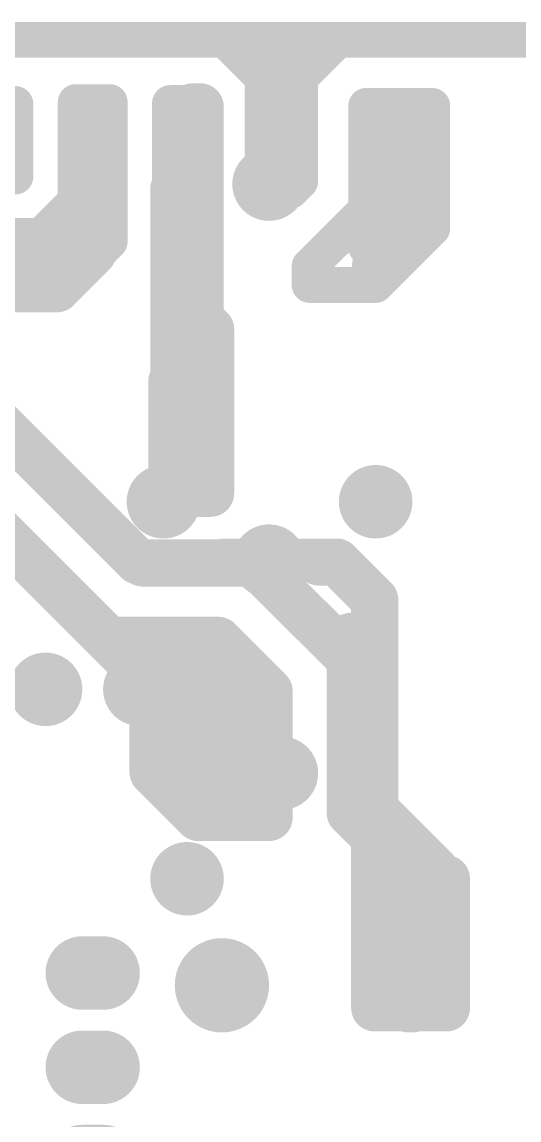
# Model space of a CAD drawing. Extents: x 13 to 23.9, y 0.2 to 11.6.
# Drawn here: x 15.996 to 16.523, y 3.799 to 4.964 of the extents above; entities that cross this region are included whole.
import ezdxf

# ---------------------------------------------------------------- set-up
doc = ezdxf.new("R2010")
doc.units = 0
doc.header["$MEASUREMENT"] = 0
doc.layers.add('BOTTOM', color=250, linetype='Continuous')
doc.layers.get('0').off()

# ---------------------------------------------------------------- blocks, each defined once
blk = doc.blocks.new('POLY_S7_L2_53516')
at = {"layer": 'BOTTOM'}
for points in [[(16.435, 9.445), (16.49, 9.265), (16.325, 9.455)], [(16.325, 9.455), (16.49, 9.265), (16.36, 9.4)], [(16.48, 9.395), (16.49, 9.265), (16.435, 9.445)], [(16.36, 9.4), (16.49, 9.265), (16.37, 9.3)], [(16.37, 9.3), (16.49, 9.265), (16.405, 9.255)]]:
    blk.add_solid(points, dxfattribs=at)
blk = doc.blocks.new('UNIT_DISC')
at = {"linetype": 'Continuous', "const_width": 0.5}
blk.add_lwpolyline([(0.25, 0, 1), (-0.25, 0, 1)], format="xyb", close=True, dxfattribs=at)
blk = doc.blocks.new('SHAPE_EL_780_780_0_0_0_0')
at = {"xscale": 0.078, "yscale": 0.078, "zscale": 0.078}
blk.add_blockref('UNIT_DISC', (0, 0), dxfattribs=at)
blk = doc.blocks.new('P_EX78Y78D16A')
at = {"layer": 'BOTTOM'}
blk.add_blockref('SHAPE_EL_780_780_0_0_0_0', (0, 0), dxfattribs=at)
blk = doc.blocks.new('R29')
for p in [(16.5, 9.312), (16.9, 9.312)]:
    blk.add_blockref('P_EX78Y78D16A', p)
blk = doc.blocks.new('P_EX78Y78D17A8')
at = {"layer": 'BOTTOM'}
blk.add_blockref('SHAPE_EL_780_780_0_0_0_0', (0, 0), dxfattribs=at)
blk = doc.blocks.new('P_EX78Y78D17A47')
at = {"layer": 'BOTTOM'}
blk.add_blockref('SHAPE_EL_780_780_0_0_0_0', (0, 0), dxfattribs=at)
blk = doc.blocks.new('J100')
for name, p in [('P_EX78Y78D17A47', (16.431, 9.297)), ('P_EX78Y78D17A8', (16.831, 9.297))]:
    blk.add_blockref(name, p)
blk = doc.blocks.new('J16')
for p in [(16.4, 9.2), (16.8, 9.2)]:
    blk.add_blockref('P_EX78Y78D16A', p)
blk = doc.blocks.new('SHAPE_EL_1000_1000_0_0_0_0')
at = {"xscale": 0.1, "yscale": 0.1, "zscale": 0.1}
blk.add_blockref('UNIT_DISC', (0, 0), dxfattribs=at)
blk = doc.blocks.new('P_EX100Y100D18A3')
at = {"layer": 'BOTTOM'}
blk.add_blockref('SHAPE_EL_1000_1000_0_0_0_0', (0, 0), dxfattribs=at)
blk = doc.blocks.new('P_EX100Y100D18A7')
at = {"layer": 'BOTTOM'}
blk.add_blockref('SHAPE_EL_1000_1000_0_0_0_0', (0, 0), dxfattribs=at)
blk = doc.blocks.new('P_EX100Y100D18A8')
at = {"layer": 'BOTTOM'}
blk.add_blockref('SHAPE_EL_1000_1000_0_0_0_0', (0, 0), dxfattribs=at)
blk = doc.blocks.new('P1')
for name, p in [('P_EX100Y100D18A3', (16.437, 9.087)), ('P_EX100Y100D18A7', (16.637, 9.087)), ('P_EX100Y100D18A8', (16.837, 9.087))]:
    blk.add_blockref(name, p)
blk = doc.blocks.new('SHAPE_OV_1000_780_0_0_0_0')
at = {"linetype": 'Continuous', "const_width": 0.078}
blk.add_lwpolyline([(-0.011, 0), (0.011, 0)], dxfattribs=at)
at = {"xscale": 0.078, "yscale": 0.078, "zscale": 0.078}
for p in [(-0.011, 0), (0.011, 0)]:
    blk.add_blockref('UNIT_DISC', p, dxfattribs=at)
blk = doc.blocks.new('P_OX100Y78D16A')
at = {"layer": 'BOTTOM'}
blk.add_blockref('SHAPE_OV_1000_780_0_0_0_0', (0, 0), dxfattribs=at)
blk = doc.blocks.new('U3')
for p in [(16, 9.1), (16.3, 9.1), (16, 9), (16.3, 9), (16, 8.9), (16.3, 8.9), (16, 8.8), (16.3, 8.8)]:
    blk.add_blockref('P_OX100Y78D16A', p)
blk = doc.blocks.new('C17')
for p in [(16.25, 9.401), (16.35, 9.401)]:
    blk.add_blockref('P_EX78Y78D16A', p)
blk = doc.blocks.new('R30')
for p in [(16.6, 9.6), (17, 9.6)]:
    blk.add_blockref('P_EX78Y78D16A', p)
blk = doc.blocks.new('R24')
for p in [(15.975, 9.599), (16.375, 9.6)]:
    blk.add_blockref('P_EX78Y78D16A', p)
blk = doc.blocks.new('J17')
for p in [(16.487, 9.937), (16.487, 9.537)]:
    blk.add_blockref('P_EX78Y78D16A', p)

msp = doc.modelspace()

# ---------------------------------------------------------------- linework, layer by layer
at = {"layer": 'BOTTOM', "linetype": 'Continuous'}
for points, const_width in [([(15.4907, 4.9451), (16.0307, 4.9451)], 0.038), ([(15.9107, 4.9451), (16.2707, 4.9451)], 0.038), ([(16.2107, 4.9451), (16.2607, 4.8951)], 0.038), ([(16.2207, 4.9451), (16.2507, 4.9151)], 0.038), ([(16.2607, 4.9451), (18.2707, 4.9451)], 0.038), ([(16.2907, 4.9051), (16.3307, 4.9451)], 0.038), ([(16.2907, 4.9151), (16.3207, 4.9451)], 0.038), ([(16.3207, 4.9451), (16.3507, 4.9451)], 0.038), ([(16.2707, 4.8151), (16.2707, 4.9251)], 0.038), ([(16.2507, 4.8551), (16.2507, 4.9151)], 0.038), ([(16.2907, 4.7951), (16.2907, 4.9151)], 0.038), ([(16.2507, 4.7851), (16.2507, 4.9051)], 0.038), ([(16.2907, 4.8251), (16.2907, 4.9051)], 0.038), ([(16.2607, 4.8651), (16.2607, 4.8951)], 0.038), ([(15.9327, 4.8771), (15.9887, 4.8771)], 0.038), ([(15.9327, 4.8771), (15.9887, 4.8771)], 0.038), ([(15.9887, 4.8001), (15.9887, 4.8771)], 0.038), ([(15.9887, 4.8001), (15.9887, 4.8771)], 0.038), ([(16.0527, 4.8791), (16.0887, 4.8791)], 0.038), ([(16.0527, 4.8791), (16.0887, 4.8791)], 0.038), ([(16.0527, 4.7741), (16.0527, 4.8791)], 0.038), ([(16.0527, 4.7741), (16.0527, 4.8791)], 0.038), ([(16.0637, 4.8791), (16.0887, 4.8791)], 0.038), ([(16.0637, 4.8791), (16.0887, 4.8791)], 0.038), ([(16.0887, 4.7311), (16.0887, 4.8791)], 0.038), ([(16.0887, 4.7311), (16.0887, 4.8791)], 0.038), ([(16.1527, 4.6181), (16.1527, 4.8781)], 0.038), ([(16.1527, 4.6181), (16.1527, 4.8781)], 0.038), ([(16.1527, 4.8781), (16.1747, 4.8781)], 0.038), ([(16.1527, 4.8781), (16.1747, 4.8781)], 0.038), ([(16.1697, 4.8781), (16.1887, 4.8781)], 0.038), ([(16.1697, 4.8781), (16.1887, 4.8781)], 0.038), ([(16.1767, 4.8741), (16.1847, 4.8741)], 0.05), ([(16.1767, 4.8741), (16.1847, 4.8741)], 0.05), ([(16.1747, 4.6101), (16.1747, 4.8781)], 0.038), ([(16.1747, 4.6101), (16.1747, 4.8781)], 0.038), ([(16.1847, 4.6381), (16.1847, 4.8741)], 0.05), ([(16.1847, 4.6381), (16.1847, 4.8741)], 0.05), ([(16.3607, 4.7251), (16.3607, 4.8751)], 0.038), ([(16.3607, 4.8751), (16.4307, 4.8751)], 0.038), ([(16.4307, 4.7451), (16.4307, 4.8751)], 0.038), ([(16.3657, 4.7681), (16.3657, 4.8641)], 0.038), ([(16.3657, 4.7681), (16.3657, 4.8641)], 0.038), ([(16.3957, 4.7691), (16.3957, 4.8731)], 0.038), ([(16.3957, 4.7691), (16.3957, 4.8731)], 0.038), ([(16.0707, 4.7561), (16.0707, 4.8561)], 0.05), ([(16.0707, 4.7561), (16.0707, 4.8561)], 0.05), ([(16.0707, 4.7561), (16.0707, 4.8561)], 0.05), ([(16.0707, 4.7561), (16.0707, 4.8561)], 0.05), ([(16.3957, 4.7311), (16.3957, 4.8561)], 0.05), ([(16.3957, 4.7311), (16.3957, 4.8561)], 0.05), ([(16.1707, 4.5561), (16.1707, 4.8561)], 0.022), ([(16.1707, 4.5561), (16.1707, 4.8561)], 0.022), ([(16.3957, 4.7431), (16.3957, 4.8561)], 0.022), ([(16.3957, 4.7431), (16.3957, 4.8561)], 0.022), ([(16.1707, 4.4561), (16.1707, 4.8431)], 0.022), ([(16.1707, 4.4561), (16.1707, 4.8431)], 0.022), ([(16.3607, 4.7451), (16.3607, 4.8351)], 0.038), ([(16.2707, 4.7851), (16.2907, 4.8051)], 0.038), ([(15.9707, 4.8001), (15.9887, 4.8001)], 0.038), ([(15.9707, 4.8001), (15.9887, 4.8001)], 0.038), ([(16.1567, 4.4641), (16.1567, 4.7871)], 0.05), ([(16.1567, 4.4641), (16.1567, 4.7871)], 0.05), ([(16.2807, 4.7851), (16.2907, 4.7951)], 0.038), ([(16.0707, 4.7191), (16.0707, 4.7811)], 0.05), ([(16.0707, 4.7191), (16.0707, 4.7811)], 0.05), ([(16.2507, 4.7851), (16.2707, 4.7851)], 0.038), ([(16.2607, 4.7851), (16.2807, 4.7851)], 0.038), ([(16.0207, 4.7421), (16.0527, 4.7741)], 0.038), ([(16.0207, 4.7421), (16.0527, 4.7741)], 0.038), ([(16.3007, 4.7051), (16.3707, 4.7751)], 0.038), ([(16.4307, 4.7451), (16.4307, 4.7751)], 0.038), ([(16.0207, 4.7061), (16.0707, 4.7561)], 0.05), ([(16.0207, 4.7061), (16.0707, 4.7561)], 0.05), ([(16.0457, 4.7311), (16.0707, 4.7561)], 0.05), ([(16.0457, 4.7311), (16.0707, 4.7561)], 0.05), ([(16.3327, 4.7351), (16.3657, 4.7681)], 0.038), ([(16.3327, 4.7351), (16.3657, 4.7681)], 0.038), ([(16.3657, 4.7391), (16.3957, 4.7691)], 0.038), ([(16.3657, 4.7391), (16.3957, 4.7691)], 0.038), ([(15.9577, 4.7311), (16.0457, 4.7311)], 0.05), ([(15.9577, 4.7311), (16.0457, 4.7311)], 0.05), ([(16.3707, 4.7061), (16.3957, 4.7311)], 0.05), ([(16.3707, 4.7061), (16.3957, 4.7311)], 0.05), ([(16.3707, 4.6851), (16.4307, 4.7451)], 0.038), ([(16.3707, 4.7181), (16.3957, 4.7431)], 0.022), ([(16.3707, 4.7181), (16.3957, 4.7431)], 0.022), ([(16.0327, 4.6811), (16.0707, 4.7191)], 0.05), ([(16.0327, 4.6811), (16.0707, 4.7191)], 0.05), ([(16.0507, 4.6931), (16.0887, 4.7311)], 0.038), ([(16.0507, 4.6931), (16.0887, 4.7311)], 0.038), ([(15.9707, 4.7061), (16.0207, 4.7061)], 0.05), ([(15.9707, 4.7061), (16.0207, 4.7061)], 0.05), ([(16.3007, 4.6851), (16.3007, 4.7051)], 0.038), ([(16.3707, 4.7061), (16.3707, 4.7181)], 0.022), ([(16.3707, 4.7061), (16.3707, 4.7181)], 0.022), ([(15.9577, 4.6811), (16.0327, 4.6811)], 0.05), ([(15.9577, 4.6811), (16.0327, 4.6811)], 0.05), ([(16.3007, 4.6851), (16.3707, 4.6851)], 0.038), ([(16.1707, 4.6631), (16.1957, 4.6381)], 0.05), ([(16.1707, 4.6631), (16.1957, 4.6381)], 0.05), ([(15.8607, 4.6571), (16.1307, 4.3871)], 0.038), ([(16.1957, 4.4641), (16.1957, 4.6381)], 0.05), ([(16.1957, 4.4641), (16.1957, 4.6381)], 0.05), ([(15.8757, 4.6271), (16.1157, 4.3871)], 0.038), ([(16.1487, 4.5841), (16.1747, 4.6101)], 0.038), ([(16.1487, 4.5841), (16.1747, 4.6101)], 0.038), ([(16.1487, 4.4681), (16.1487, 4.5841)], 0.038), ([(16.1487, 4.4681), (16.1487, 4.5841)], 0.038), ([(15.8387, 4.5571), (16.0877, 4.3081)], 0.05), ([(15.8387, 4.5571), (16.0877, 4.3081)], 0.05), ([(16.1567, 4.4641), (16.1957, 4.4641)], 0.05), ([(16.1567, 4.4641), (16.1957, 4.4641)], 0.05), ([(16.2107, 4.3971), (16.3307, 4.3971)], 0.038), ([(16.2107, 4.3971), (16.3157, 4.3971)], 0.038), ([(16.3107, 4.3911), (16.3297, 4.3911)], 0.05), ([(16.3157, 4.3971), (16.3457, 4.3671)], 0.038), ([(16.3297, 4.3911), (16.3697, 4.3511)], 0.05), ([(16.3307, 4.3971), (16.3507, 4.3771)], 0.038), ([(16.1157, 4.3871), (16.1407, 4.3871)], 0.038), ([(16.1237, 4.3901), (16.2417, 4.3901)], 0.05), ([(16.1237, 4.3901), (16.2417, 4.3901)], 0.05), ([(16.2417, 4.3901), (16.3467, 4.2851)], 0.05), ([(16.2417, 4.3901), (16.3467, 4.2851)], 0.05), ([(16.3457, 4.3671), (16.3507, 4.3671)], 0.038), ([(16.3697, 3.9821), (16.3697, 4.3511)], 0.05), ([(16.3437, 4.1251), (16.3437, 4.3121)], 0.05), ([(16.0877, 4.3081), (16.1347, 4.2611)], 0.05), ([(16.0877, 4.3081), (16.2037, 4.3081)], 0.05), ([(16.0877, 4.3081), (16.2037, 4.3081)], 0.05), ([(16.2037, 4.3081), (16.2577, 4.2541)], 0.05), ([(16.2037, 4.3081), (16.2577, 4.2541)], 0.05), ([(16.3467, 4.2841), (16.3467, 4.2851)], 0.05), ([(16.3467, 4.2841), (16.3467, 4.2851)], 0.05), ([(16.1347, 4.1681), (16.1347, 4.2611)], 0.05), ([(16.2577, 4.1201), (16.2577, 4.2521)], 0.05), ([(16.1347, 4.1681), (16.1827, 4.1201)], 0.05), ([(16.3437, 4.1251), (16.3807, 4.0881)], 0.05), ([(16.3777, 4.1291), (16.4377, 4.0691)], 0.038), ([(16.3777, 4.1291), (16.4377, 4.0691)], 0.038), ([(16.1827, 4.1201), (16.2577, 4.1201)], 0.05), ([(16.3807, 4.0871), (16.3807, 4.0881)], 0.05), ([(16.3817, 4.0971), (16.4107, 4.0681)], 0.05), ([(16.3807, 4.0261), (16.3807, 4.0871)], 0.05), ([(16.4107, 3.9391), (16.4107, 4.0681)], 0.05), ([(16.4077, 3.9811), (16.4077, 4.0561)], 0.05), ([(16.4077, 3.9681), (16.4077, 4.0561)], 0.05), ([(16.4077, 3.9681), (16.4077, 4.0561)], 0.05), ([(16.4077, 3.9681), (16.4077, 4.0561)], 0.05), ([(16.4077, 3.9681), (16.4077, 4.0561)], 0.05), ([(16.4077, 3.9811), (16.4077, 4.0561)], 0.05), ([(16.4377, 4.0301), (16.4377, 4.0691)], 0.038), ([(16.4377, 4.0301), (16.4377, 4.0691)], 0.038), ([(16.4457, 3.9401), (16.4457, 4.0551)], 0.05), ([(16.4457, 3.9401), (16.4457, 4.0551)], 0.05), ([(16.3707, 3.9181), (16.3707, 4.0431)], 0.05), ([(16.3707, 3.9181), (16.3707, 4.0431)], 0.05), ([(16.4457, 3.9181), (16.4457, 4.0181)], 0.05), ([(16.4457, 3.9181), (16.4457, 4.0181)], 0.05), ([(16.3697, 3.9181), (16.3697, 4.0131)], 0.05), ([(16.3697, 3.9181), (16.4457, 3.9181)], 0.05), ([(16.3707, 3.9181), (16.4457, 3.9181)], 0.05), ([(16.3707, 3.9181), (16.4457, 3.9181)], 0.05)]:
    msp.add_lwpolyline(points, dxfattribs=dict(at, const_width=const_width))

# ---------------------------------------------------------------- block references
for name in ['J17', 'R24', 'R30', 'POLY_S7_L2_53516', 'C17', 'R29', 'J100', 'J16', 'U3', 'P1']:
    msp.add_blockref(name, (-0.2293, -5.1449))
at = {"layer": 'BOTTOM'}
for p, xscale, yscale, zscale in [((16.0307, 4.9451), 0.03800000000000026, 0.03800000000000026, 0.038), ((16.2107, 4.9451), 0.03800000000000026, 0.03800000000000026, 0.038), ((16.2207, 4.9451), 0.03800000000000026, 0.03800000000000026, 0.038), ((16.2607, 4.9451), 0.03800000000000026, 0.03800000000000026, 0.038), ((16.2707, 4.9451), 0.03800000000000026, 0.03800000000000026, 0.038), ((16.3207, 4.9451), 0.03800000000000026, 0.03800000000000026, 0.038), ((16.3207, 4.9451), 0.03800000000000026, 0.03800000000000026, 0.038), ((16.3307, 4.9451), 0.03800000000000026, 0.03800000000000026, 0.038), ((16.3507, 4.9451), 0.03800000000000026, 0.03800000000000026, 0.038), ((16.2707, 4.9251), 0.03800000000000026, 0.03800000000000026, 0.038), ((16.2507, 4.9151), 0.03800000000000026, 0.03800000000000026, 0.038), ((16.2507, 4.9151), 0.03800000000000026, 0.03800000000000026, 0.038), ((16.2907, 4.9151), 0.03800000000000026, 0.03800000000000026, 0.038), ((16.2907, 4.9151), 0.03800000000000026, 0.03800000000000026, 0.038), ((16.2507, 4.9051), 0.03800000000000026, 0.03800000000000026, 0.038), ((16.2907, 4.9051), 0.03800000000000026, 0.03800000000000026, 0.038), ((16.2907, 4.9051), 0.03800000000000026, 0.03800000000000026, 0.038), ((16.2607, 4.8951), 0.03800000000000026, 0.03800000000000026, 0.038), ((16.2607, 4.8951), 0.03800000000000026, 0.03800000000000026, 0.038), ((15.9887, 4.8771), 0.03800000000000026, 0.03800000000000026, 0.038), ((15.9887, 4.8771), 0.03800000000000026, 0.03800000000000026, 0.038), ((15.9887, 4.8771), 0.03800000000000026, 0.03800000000000026, 0.038), ((15.9887, 4.8771), 0.03800000000000026, 0.03800000000000026, 0.038), ((16.0527, 4.8791), 0.03800000000000026, 0.03800000000000026, 0.038), ((16.0527, 4.8791), 0.03800000000000026, 0.03800000000000026, 0.038), ((16.0527, 4.8791), 0.03800000000000026, 0.03800000000000026, 0.038), ((16.0527, 4.8791), 0.03800000000000026, 0.03800000000000026, 0.038), ((16.0637, 4.8791), 0.03800000000000026, 0.03800000000000026, 0.038), ((16.0637, 4.8791), 0.03800000000000026, 0.03800000000000026, 0.038), ((16.0887, 4.8791), 0.03800000000000026, 0.03800000000000026, 0.038), ((16.0887, 4.8791), 0.03800000000000026, 0.03800000000000026, 0.038), ((16.0887, 4.8791), 0.03800000000000026, 0.03800000000000026, 0.038), ((16.0887, 4.8791), 0.03800000000000026, 0.03800000000000026, 0.038), ((16.0887, 4.8791), 0.03800000000000026, 0.03800000000000026, 0.038), ((16.0887, 4.8791), 0.03800000000000026, 0.03800000000000026, 0.038), ((16.1527, 4.8781), 0.03800000000000026, 0.03800000000000026, 0.038), ((16.1527, 4.8781), 0.03800000000000026, 0.03800000000000026, 0.038), ((16.1527, 4.8781), 0.03800000000000026, 0.03800000000000026, 0.038), ((16.1527, 4.8781), 0.03800000000000026, 0.03800000000000026, 0.038), ((16.1697, 4.8781), 0.03800000000000026, 0.03800000000000026, 0.038), ((16.1697, 4.8781), 0.03800000000000026, 0.03800000000000026, 0.038), ((16.1767, 4.8741), 0.05000000000000071, 0.05000000000000071, 0.05), ((16.1767, 4.8741), 0.05000000000000071, 0.05000000000000071, 0.05), ((16.1747, 4.8781), 0.03800000000000026, 0.03800000000000026, 0.038), ((16.1747, 4.8781), 0.03800000000000026, 0.03800000000000026, 0.038), ((16.1747, 4.8781), 0.03800000000000026, 0.03800000000000026, 0.038), ((16.1747, 4.8781), 0.03800000000000026, 0.03800000000000026, 0.038), ((16.1847, 4.8741), 0.05000000000000071, 0.05000000000000071, 0.05), ((16.1847, 4.8741), 0.05000000000000071, 0.05000000000000071, 0.05), ((16.1847, 4.8741), 0.05000000000000071, 0.05000000000000071, 0.05), ((16.1847, 4.8741), 0.05000000000000071, 0.05000000000000071, 0.05), ((16.1887, 4.8781), 0.03800000000000026, 0.03800000000000026, 0.038), ((16.1887, 4.8781), 0.03800000000000026, 0.03800000000000026, 0.038), ((16.3607, 4.8751), 0.03800000000000026, 0.03800000000000026, 0.038), ((16.3607, 4.8751), 0.03800000000000026, 0.03800000000000026, 0.038), ((16.4307, 4.8751), 0.03800000000000026, 0.03800000000000026, 0.038), ((16.4307, 4.8751), 0.03800000000000026, 0.03800000000000026, 0.038), ((16.2607, 4.8651), 0.03800000000000026, 0.03800000000000026, 0.038), ((16.3657, 4.8641), 0.03800000000000026, 0.03800000000000026, 0.038), ((16.3657, 4.8641), 0.03800000000000026, 0.03800000000000026, 0.038), ((16.3957, 4.8731), 0.03800000000000026, 0.03800000000000026, 0.038), ((16.3957, 4.8731), 0.03800000000000026, 0.03800000000000026, 0.038), ((16.0707, 4.8561), 0.05000000000000071, 0.05000000000000071, 0.05), ((16.0707, 4.8561), 0.05000000000000071, 0.05000000000000071, 0.05), ((16.0707, 4.8561), 0.05000000000000071, 0.05000000000000071, 0.05), ((16.0707, 4.8561), 0.05000000000000071, 0.05000000000000071, 0.05), ((16.2507, 4.8551), 0.03800000000000026, 0.03800000000000026, 0.038), ((16.3957, 4.8561), 0.05000000000000071, 0.05000000000000071, 0.05), ((16.3957, 4.8561), 0.05000000000000071, 0.05000000000000071, 0.05), ((16.1707, 4.8561), 0.02200000000000024, 0.02200000000000024, 0.022), ((16.1707, 4.8561), 0.02200000000000024, 0.02200000000000024, 0.022), ((16.3957, 4.8561), 0.02200000000000024, 0.02200000000000024, 0.022), ((16.3957, 4.8561), 0.02200000000000024, 0.02200000000000024, 0.022), ((16.1707, 4.8431), 0.02200000000000024, 0.02200000000000024, 0.022), ((16.1707, 4.8431), 0.02200000000000024, 0.02200000000000024, 0.022), ((16.3607, 4.8351), 0.03800000000000026, 0.03800000000000026, 0.038), ((16.2907, 4.8251), 0.03800000000000026, 0.03800000000000026, 0.038), ((16.2707, 4.8151), 0.03800000000000026, 0.03800000000000026, 0.038), ((16.2907, 4.8051), 0.03800000000000026, 0.03800000000000026, 0.038), ((15.9887, 4.8001), 0.03800000000000026, 0.03800000000000026, 0.038), ((15.9887, 4.8001), 0.03800000000000026, 0.03800000000000026, 0.038), ((15.9887, 4.8001), 0.03800000000000026, 0.03800000000000026, 0.038), ((15.9887, 4.8001), 0.03800000000000026, 0.03800000000000026, 0.038), ((16.1567, 4.7871), 0.05000000000000071, 0.05000000000000071, 0.05), ((16.1567, 4.7871), 0.05000000000000071, 0.05000000000000071, 0.05), ((16.2907, 4.7951), 0.03800000000000026, 0.03800000000000026, 0.038), ((16.2907, 4.7951), 0.03800000000000026, 0.03800000000000026, 0.038), ((16.0707, 4.7811), 0.05000000000000071, 0.05000000000000071, 0.05), ((16.0707, 4.7811), 0.05000000000000071, 0.05000000000000071, 0.05), ((16.2507, 4.7851), 0.03800000000000026, 0.03800000000000026, 0.038), ((16.2507, 4.7851), 0.03800000000000026, 0.03800000000000026, 0.038), ((16.2607, 4.7851), 0.03800000000000026, 0.03800000000000026, 0.038), ((16.2707, 4.7851), 0.03800000000000026, 0.03800000000000026, 0.038), ((16.2707, 4.7851), 0.03800000000000026, 0.03800000000000026, 0.038), ((16.2807, 4.7851), 0.03800000000000026, 0.03800000000000026, 0.038), ((16.2807, 4.7851), 0.03800000000000026, 0.03800000000000026, 0.038), ((16.0527, 4.7741), 0.03800000000000026, 0.03800000000000026, 0.038), ((16.0527, 4.7741), 0.03800000000000026, 0.03800000000000026, 0.038), ((16.0527, 4.7741), 0.03800000000000026, 0.03800000000000026, 0.038), ((16.0527, 4.7741), 0.03800000000000026, 0.03800000000000026, 0.038), ((16.3707, 4.7751), 0.03800000000000026, 0.03800000000000026, 0.038), ((16.4307, 4.7751), 0.03800000000000026, 0.03800000000000026, 0.038), ((16.0707, 4.7561), 0.05000000000000071, 0.05000000000000071, 0.05), ((16.0707, 4.7561), 0.05000000000000071, 0.05000000000000071, 0.05), ((16.0707, 4.7561), 0.05000000000000071, 0.05000000000000071, 0.05), ((16.0707, 4.7561), 0.05000000000000071, 0.05000000000000071, 0.05), ((16.0707, 4.7561), 0.05000000000000071, 0.05000000000000071, 0.05), ((16.0707, 4.7561), 0.05000000000000071, 0.05000000000000071, 0.05), ((16.0707, 4.7561), 0.05000000000000071, 0.05000000000000071, 0.05), ((16.0707, 4.7561), 0.05000000000000071, 0.05000000000000071, 0.05), ((16.3657, 4.7681), 0.03800000000000026, 0.03800000000000026, 0.038), ((16.3657, 4.7681), 0.03800000000000026, 0.03800000000000026, 0.038), ((16.3657, 4.7681), 0.03800000000000026, 0.03800000000000026, 0.038), ((16.3657, 4.7681), 0.03800000000000026, 0.03800000000000026, 0.038), ((16.3957, 4.7691), 0.03800000000000026, 0.03800000000000026, 0.038), ((16.3957, 4.7691), 0.03800000000000026, 0.03800000000000026, 0.038), ((16.3957, 4.7691), 0.03800000000000026, 0.03800000000000026, 0.038), ((16.3957, 4.7691), 0.03800000000000026, 0.03800000000000026, 0.038), ((16.0207, 4.7421), 0.03800000000000026, 0.03800000000000026, 0.038), ((16.0207, 4.7421), 0.03800000000000026, 0.03800000000000026, 0.038), ((16.0457, 4.7311), 0.05000000000000071, 0.05000000000000071, 0.05), ((16.0457, 4.7311), 0.05000000000000071, 0.05000000000000071, 0.05), ((16.0457, 4.7311), 0.05000000000000071, 0.05000000000000071, 0.05), ((16.0457, 4.7311), 0.05000000000000071, 0.05000000000000071, 0.05), ((16.3327, 4.7351), 0.03800000000000026, 0.03800000000000026, 0.038), ((16.3327, 4.7351), 0.03800000000000026, 0.03800000000000026, 0.038), ((16.3607, 4.7451), 0.03800000000000026, 0.03800000000000026, 0.038), ((16.3657, 4.7391), 0.03800000000000026, 0.03800000000000026, 0.038), ((16.3657, 4.7391), 0.03800000000000026, 0.03800000000000026, 0.038), ((16.3957, 4.7311), 0.05000000000000071, 0.05000000000000071, 0.05), ((16.3957, 4.7311), 0.05000000000000071, 0.05000000000000071, 0.05), ((16.3957, 4.7311), 0.05000000000000071, 0.05000000000000071, 0.05), ((16.3957, 4.7311), 0.05000000000000071, 0.05000000000000071, 0.05), ((16.3957, 4.7431), 0.02200000000000024, 0.02200000000000024, 0.022), ((16.3957, 4.7431), 0.02200000000000024, 0.02200000000000024, 0.022), ((16.3957, 4.7431), 0.02200000000000024, 0.02200000000000024, 0.022), ((16.3957, 4.7431), 0.02200000000000024, 0.02200000000000024, 0.022), ((16.4307, 4.7451), 0.03800000000000026, 0.03800000000000026, 0.038), ((16.4307, 4.7451), 0.03800000000000026, 0.03800000000000026, 0.038), ((16.4307, 4.7451), 0.03800000000000026, 0.03800000000000026, 0.038), ((16.0707, 4.7191), 0.05000000000000071, 0.05000000000000071, 0.05), ((16.0707, 4.7191), 0.05000000000000071, 0.05000000000000071, 0.05), ((16.0707, 4.7191), 0.05000000000000071, 0.05000000000000071, 0.05), ((16.0707, 4.7191), 0.05000000000000071, 0.05000000000000071, 0.05), ((16.0887, 4.7311), 0.03800000000000026, 0.03800000000000026, 0.038), ((16.0887, 4.7311), 0.03800000000000026, 0.03800000000000026, 0.038), ((16.0887, 4.7311), 0.03800000000000026, 0.03800000000000026, 0.038), ((16.0887, 4.7311), 0.03800000000000026, 0.03800000000000026, 0.038), ((16.3607, 4.7251), 0.03800000000000026, 0.03800000000000026, 0.038), ((16.0207, 4.7061), 0.05000000000000071, 0.05000000000000071, 0.05), ((16.0207, 4.7061), 0.05000000000000071, 0.05000000000000071, 0.05), ((16.0207, 4.7061), 0.05000000000000071, 0.05000000000000071, 0.05), ((16.0207, 4.7061), 0.05000000000000071, 0.05000000000000071, 0.05), ((16.3707, 4.7061), 0.05000000000000071, 0.05000000000000071, 0.05), ((16.3707, 4.7061), 0.05000000000000071, 0.05000000000000071, 0.05), ((16.3007, 4.7051), 0.03800000000000026, 0.03800000000000026, 0.038), ((16.3007, 4.7051), 0.03800000000000026, 0.03800000000000026, 0.038), ((16.3707, 4.7181), 0.02200000000000024, 0.02200000000000024, 0.022), ((16.3707, 4.7181), 0.02200000000000024, 0.02200000000000024, 0.022), ((16.3707, 4.7181), 0.02200000000000024, 0.02200000000000024, 0.022), ((16.3707, 4.7181), 0.02200000000000024, 0.02200000000000024, 0.022), ((16.0507, 4.6931), 0.03800000000000026, 0.03800000000000026, 0.038), ((16.0507, 4.6931), 0.03800000000000026, 0.03800000000000026, 0.038), ((16.3707, 4.7061), 0.02200000000000024, 0.02200000000000024, 0.022), ((16.3707, 4.7061), 0.02200000000000024, 0.02200000000000024, 0.022), ((16.0327, 4.6811), 0.05000000000000071, 0.05000000000000071, 0.05), ((16.0327, 4.6811), 0.05000000000000071, 0.05000000000000071, 0.05), ((16.0327, 4.6811), 0.05000000000000071, 0.05000000000000071, 0.05), ((16.0327, 4.6811), 0.05000000000000071, 0.05000000000000071, 0.05), ((16.3007, 4.6851), 0.03800000000000026, 0.03800000000000026, 0.038), ((16.3007, 4.6851), 0.03800000000000026, 0.03800000000000026, 0.038), ((16.3707, 4.6851), 0.03800000000000026, 0.03800000000000026, 0.038), ((16.3707, 4.6851), 0.03800000000000026, 0.03800000000000026, 0.038), ((16.1707, 4.6631), 0.05000000000000071, 0.05000000000000071, 0.05), ((16.1707, 4.6631), 0.05000000000000071, 0.05000000000000071, 0.05), ((16.1847, 4.6381), 0.05000000000000071, 0.05000000000000071, 0.05), ((16.1847, 4.6381), 0.05000000000000071, 0.05000000000000071, 0.05), ((16.1957, 4.6381), 0.05000000000000071, 0.05000000000000071, 0.05), ((16.1957, 4.6381), 0.05000000000000071, 0.05000000000000071, 0.05), ((16.1957, 4.6381), 0.05000000000000071, 0.05000000000000071, 0.05), ((16.1957, 4.6381), 0.05000000000000071, 0.05000000000000071, 0.05), ((16.1527, 4.6181), 0.03800000000000026, 0.03800000000000026, 0.038), ((16.1527, 4.6181), 0.03800000000000026, 0.03800000000000026, 0.038), ((16.1747, 4.6101), 0.03800000000000026, 0.03800000000000026, 0.038), ((16.1747, 4.6101), 0.03800000000000026, 0.03800000000000026, 0.038), ((16.1747, 4.6101), 0.03800000000000026, 0.03800000000000026, 0.038), ((16.1747, 4.6101), 0.03800000000000026, 0.03800000000000026, 0.038), ((16.1487, 4.5841), 0.03800000000000026, 0.03800000000000026, 0.038), ((16.1487, 4.5841), 0.03800000000000026, 0.03800000000000026, 0.038), ((16.1487, 4.5841), 0.03800000000000026, 0.03800000000000026, 0.038), ((16.1487, 4.5841), 0.03800000000000026, 0.03800000000000026, 0.038), ((16.1707, 4.5561), 0.02200000000000024, 0.02200000000000024, 0.022), ((16.1707, 4.5561), 0.02200000000000024, 0.02200000000000024, 0.022), ((16.1487, 4.4681), 0.03800000000000026, 0.03800000000000026, 0.038), ((16.1487, 4.4681), 0.03800000000000026, 0.03800000000000026, 0.038), ((16.1567, 4.4641), 0.05000000000000071, 0.05000000000000071, 0.05), ((16.1567, 4.4641), 0.05000000000000071, 0.05000000000000071, 0.05), ((16.1567, 4.4641), 0.05000000000000071, 0.05000000000000071, 0.05), ((16.1567, 4.4641), 0.05000000000000071, 0.05000000000000071, 0.05), ((16.1957, 4.4641), 0.05000000000000071, 0.05000000000000071, 0.05), ((16.1957, 4.4641), 0.05000000000000071, 0.05000000000000071, 0.05), ((16.1957, 4.4641), 0.05000000000000071, 0.05000000000000071, 0.05), ((16.1957, 4.4641), 0.05000000000000071, 0.05000000000000071, 0.05), ((16.1707, 4.4561), 0.02200000000000024, 0.02200000000000024, 0.022), ((16.1707, 4.4561), 0.02200000000000024, 0.02200000000000024, 0.022), ((16.2107, 4.3971), 0.03800000000000026, 0.03800000000000026, 0.038), ((16.2107, 4.3971), 0.03800000000000026, 0.03800000000000026, 0.038), ((16.3107, 4.3911), 0.05000000000000071, 0.05000000000000071, 0.05), ((16.3157, 4.3971), 0.03800000000000026, 0.03800000000000026, 0.038), ((16.3157, 4.3971), 0.03800000000000026, 0.03800000000000026, 0.038), ((16.3297, 4.3911), 0.05000000000000071, 0.05000000000000071, 0.05), ((16.3297, 4.3911), 0.05000000000000071, 0.05000000000000071, 0.05), ((16.3307, 4.3971), 0.03800000000000026, 0.03800000000000026, 0.038), ((16.3307, 4.3971), 0.03800000000000026, 0.03800000000000026, 0.038), ((16.1157, 4.3871), 0.03800000000000026, 0.03800000000000026, 0.038), ((16.1157, 4.3871), 0.03800000000000026, 0.03800000000000026, 0.038), ((16.1237, 4.3901), 0.05000000000000071, 0.05000000000000071, 0.05), ((16.1237, 4.3901), 0.05000000000000071, 0.05000000000000071, 0.05), ((16.1307, 4.3871), 0.03800000000000026, 0.03800000000000026, 0.038), ((16.1407, 4.3871), 0.03800000000000026, 0.03800000000000026, 0.038), ((16.2417, 4.3901), 0.05000000000000071, 0.05000000000000071, 0.05), ((16.2417, 4.3901), 0.05000000000000071, 0.05000000000000071, 0.05), ((16.2417, 4.3901), 0.05000000000000071, 0.05000000000000071, 0.05), ((16.2417, 4.3901), 0.05000000000000071, 0.05000000000000071, 0.05), ((16.3507, 4.3771), 0.03800000000000026, 0.03800000000000026, 0.038), ((16.3457, 4.3671), 0.03800000000000026, 0.03800000000000026, 0.038), ((16.3457, 4.3671), 0.03800000000000026, 0.03800000000000026, 0.038), ((16.3507, 4.3671), 0.03800000000000026, 0.03800000000000026, 0.038), ((16.3697, 4.3511), 0.05000000000000071, 0.05000000000000071, 0.05), ((16.3697, 4.3511), 0.05000000000000071, 0.05000000000000071, 0.05), ((16.3437, 4.3121), 0.05000000000000071, 0.05000000000000071, 0.05), ((16.0877, 4.3081), 0.05000000000000071, 0.05000000000000071, 0.05), ((16.0877, 4.3081), 0.05000000000000071, 0.05000000000000071, 0.05), ((16.0877, 4.3081), 0.05000000000000071, 0.05000000000000071, 0.05), ((16.0877, 4.3081), 0.05000000000000071, 0.05000000000000071, 0.05), ((16.0877, 4.3081), 0.05000000000000071, 0.05000000000000071, 0.05), ((16.2037, 4.3081), 0.05000000000000071, 0.05000000000000071, 0.05), ((16.2037, 4.3081), 0.05000000000000071, 0.05000000000000071, 0.05), ((16.2037, 4.3081), 0.05000000000000071, 0.05000000000000071, 0.05), ((16.2037, 4.3081), 0.05000000000000071, 0.05000000000000071, 0.05), ((16.3467, 4.2851), 0.05000000000000071, 0.05000000000000071, 0.05), ((16.3467, 4.2851), 0.05000000000000071, 0.05000000000000071, 0.05), ((16.3467, 4.2851), 0.05000000000000071, 0.05000000000000071, 0.05), ((16.3467, 4.2851), 0.05000000000000071, 0.05000000000000071, 0.05), ((16.3467, 4.2841), 0.05000000000000071, 0.05000000000000071, 0.05), ((16.3467, 4.2841), 0.05000000000000071, 0.05000000000000071, 0.05), ((16.1347, 4.2611), 0.05000000000000071, 0.05000000000000071, 0.05), ((16.1347, 4.2611), 0.05000000000000071, 0.05000000000000071, 0.05), ((16.2577, 4.2541), 0.05000000000000071, 0.05000000000000071, 0.05), ((16.2577, 4.2541), 0.05000000000000071, 0.05000000000000071, 0.05), ((16.2577, 4.2521), 0.05000000000000071, 0.05000000000000071, 0.05), ((16.1347, 4.1681), 0.05000000000000071, 0.05000000000000071, 0.05), ((16.1347, 4.1681), 0.05000000000000071, 0.05000000000000071, 0.05), ((16.3437, 4.1251), 0.05000000000000071, 0.05000000000000071, 0.05), ((16.3437, 4.1251), 0.05000000000000071, 0.05000000000000071, 0.05), ((16.3777, 4.1291), 0.03800000000000026, 0.03800000000000026, 0.038), ((16.3777, 4.1291), 0.03800000000000026, 0.03800000000000026, 0.038), ((16.1827, 4.1201), 0.05000000000000071, 0.05000000000000071, 0.05), ((16.1827, 4.1201), 0.05000000000000071, 0.05000000000000071, 0.05), ((16.2577, 4.1201), 0.05000000000000071, 0.05000000000000071, 0.05), ((16.2577, 4.1201), 0.05000000000000071, 0.05000000000000071, 0.05), ((16.3807, 4.0881), 0.05000000000000071, 0.05000000000000071, 0.05), ((16.3807, 4.0881), 0.05000000000000071, 0.05000000000000071, 0.05), ((16.3817, 4.0971), 0.05000000000000071, 0.05000000000000071, 0.05), ((16.3807, 4.0871), 0.05000000000000071, 0.05000000000000071, 0.05), ((16.3807, 4.0871), 0.05000000000000071, 0.05000000000000071, 0.05), ((16.4107, 4.0681), 0.05000000000000071, 0.05000000000000071, 0.05), ((16.4107, 4.0681), 0.05000000000000071, 0.05000000000000071, 0.05), ((16.4077, 4.0561), 0.05000000000000071, 0.05000000000000071, 0.05), ((16.4077, 4.0561), 0.05000000000000071, 0.05000000000000071, 0.05), ((16.4077, 4.0561), 0.05000000000000071, 0.05000000000000071, 0.05), ((16.4077, 4.0561), 0.05000000000000071, 0.05000000000000071, 0.05), ((16.4077, 4.0561), 0.05000000000000071, 0.05000000000000071, 0.05), ((16.4077, 4.0561), 0.05000000000000071, 0.05000000000000071, 0.05), ((16.4377, 4.0691), 0.03800000000000026, 0.03800000000000026, 0.038), ((16.4377, 4.0691), 0.03800000000000026, 0.03800000000000026, 0.038), ((16.4377, 4.0691), 0.03800000000000026, 0.03800000000000026, 0.038), ((16.4377, 4.0691), 0.03800000000000026, 0.03800000000000026, 0.038), ((16.4457, 4.0551), 0.05000000000000071, 0.05000000000000071, 0.05), ((16.4457, 4.0551), 0.05000000000000071, 0.05000000000000071, 0.05), ((16.3707, 4.0431), 0.05000000000000071, 0.05000000000000071, 0.05), ((16.3707, 4.0431), 0.05000000000000071, 0.05000000000000071, 0.05), ((16.3807, 4.0261), 0.05000000000000071, 0.05000000000000071, 0.05), ((16.4377, 4.0301), 0.03800000000000026, 0.03800000000000026, 0.038), ((16.4377, 4.0301), 0.03800000000000026, 0.03800000000000026, 0.038), ((16.4457, 4.0181), 0.05000000000000071, 0.05000000000000071, 0.05), ((16.4457, 4.0181), 0.05000000000000071, 0.05000000000000071, 0.05), ((16.3697, 4.0131), 0.05000000000000071, 0.05000000000000071, 0.05), ((16.3697, 3.9821), 0.05000000000000071, 0.05000000000000071, 0.05), ((16.4077, 3.9811), 0.05000000000000071, 0.05000000000000071, 0.05), ((16.4077, 3.9811), 0.05000000000000071, 0.05000000000000071, 0.05), ((16.4077, 3.9681), 0.05000000000000071, 0.05000000000000071, 0.05), ((16.4077, 3.9681), 0.05000000000000071, 0.05000000000000071, 0.05), ((16.4077, 3.9681), 0.05000000000000071, 0.05000000000000071, 0.05), ((16.4077, 3.9681), 0.05000000000000071, 0.05000000000000071, 0.05), ((16.4107, 3.9391), 0.05000000000000071, 0.05000000000000071, 0.05), ((16.4457, 3.9401), 0.05000000000000071, 0.05000000000000071, 0.05), ((16.4457, 3.9401), 0.05000000000000071, 0.05000000000000071, 0.05), ((16.3697, 3.9181), 0.05000000000000071, 0.05000000000000071, 0.05), ((16.3697, 3.9181), 0.05000000000000071, 0.05000000000000071, 0.05), ((16.3707, 3.9181), 0.05000000000000071, 0.05000000000000071, 0.05), ((16.3707, 3.9181), 0.05000000000000071, 0.05000000000000071, 0.05), ((16.3707, 3.9181), 0.05000000000000071, 0.05000000000000071, 0.05), ((16.3707, 3.9181), 0.05000000000000071, 0.05000000000000071, 0.05), ((16.4457, 3.9181), 0.05000000000000071, 0.05000000000000071, 0.05), ((16.4457, 3.9181), 0.05000000000000071, 0.05000000000000071, 0.05), ((16.4457, 3.9181), 0.05000000000000071, 0.05000000000000071, 0.05), ((16.4457, 3.9181), 0.05000000000000071, 0.05000000000000071, 0.05), ((16.4457, 3.9181), 0.05000000000000071, 0.05000000000000071, 0.05)]:
    msp.add_blockref('UNIT_DISC', p, dxfattribs=dict(at, xscale=xscale, yscale=yscale, zscale=zscale))

doc.saveas('drawing.dxf')
